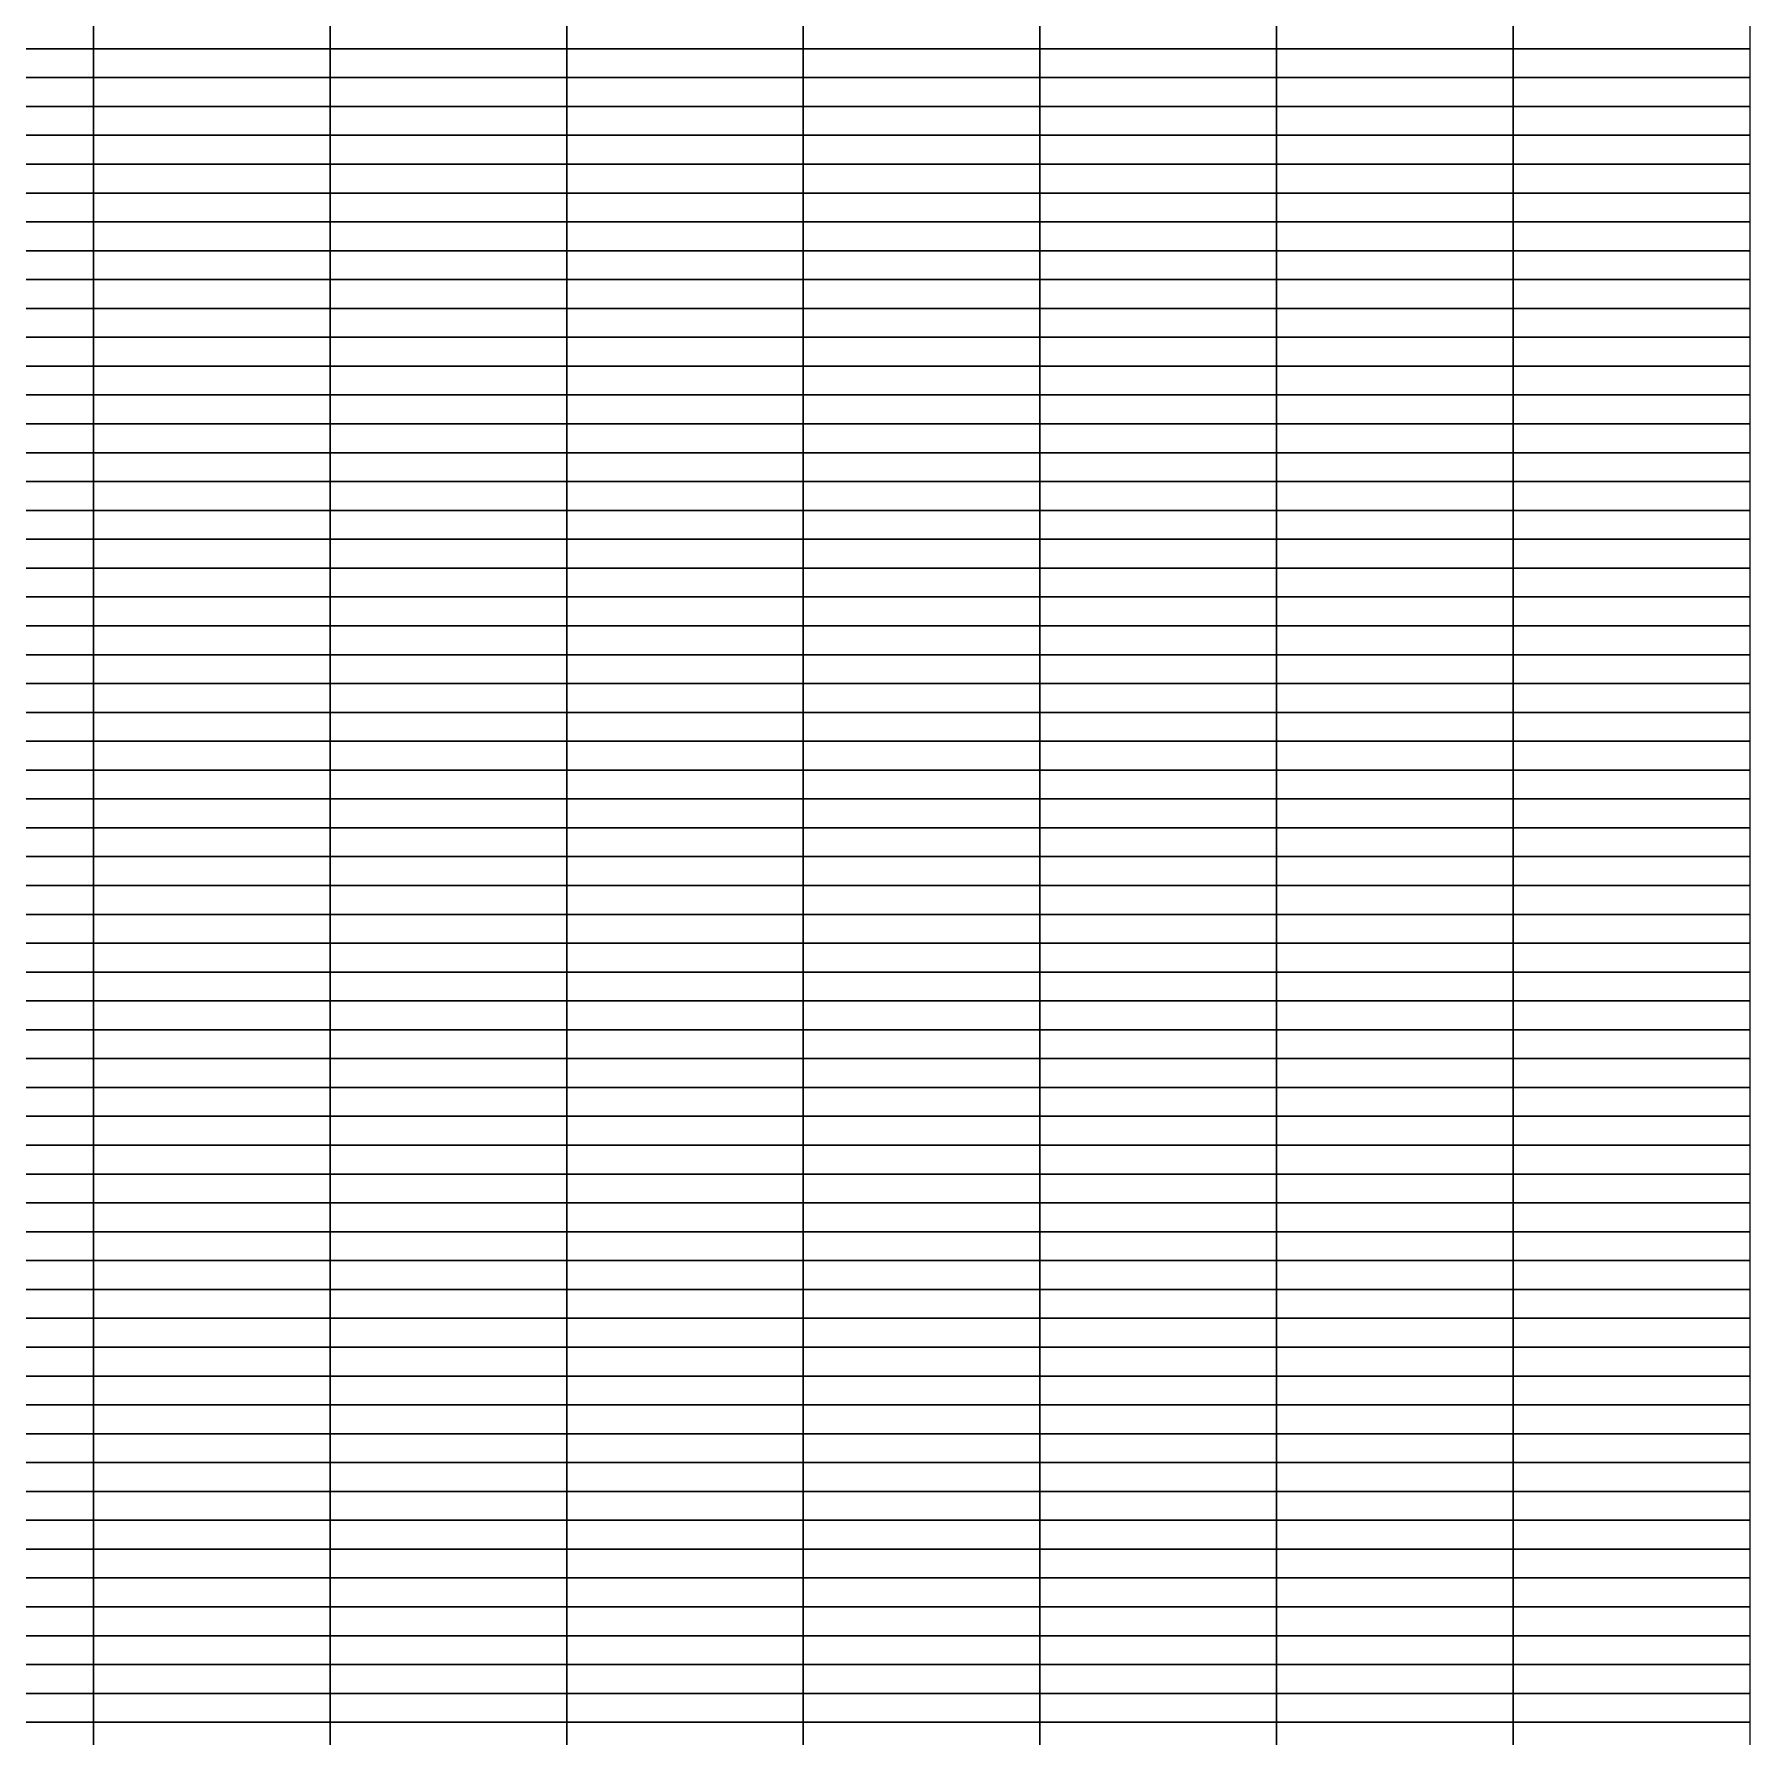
# Model space of a CAD drawing. Header units: metres. Extents: x 0 to 1189, y 5 to 4665.
# Drawn here: x 891.8 to 1189, y 3202.5 to 3497.5 of the extents above; entities that cross this region are included whole.
import ezdxf

# ---------------------------------------------------------------- set-up
doc = ezdxf.new("R2010")
doc.units = ezdxf.units.M

msp = doc.modelspace()

# ---------------------------------------------------------------- linework, layer by layer
for points in [[(902, 3495, 183.58), (861, 3495, 185.37), (861, 3500, 182.97), (902, 3500, 181.52)], [(943, 3495, 185.66), (902, 3495, 183.58), (902, 3500, 181.52), (943, 3500, 181.9)], [(984, 3495, 185.35), (943, 3495, 185.66), (943, 3500, 181.9), (984, 3500, 183.01)], [(1025, 3495, 185.13), (984, 3495, 185.35), (984, 3500, 183.01), (1025, 3500, 185.14)], [(1066, 3495, 185.98), (1025, 3495, 185.13), (1025, 3500, 185.14), (1066, 3500, 186.27)], [(1107, 3495, 185.92), (1066, 3495, 185.98), (1066, 3500, 186.27), (1107, 3500, 186.3)], [(1148, 3495, 186.54), (1107, 3495, 185.92), (1107, 3500, 186.3), (1148, 3500, 186.66)], [(1189, 3495, 186.9), (1148, 3495, 186.54), (1148, 3500, 186.66), (1189, 3500, 186.84)], [(902, 3490, 178.08), (861, 3490, 171.13), (861, 3495, 185.37), (902, 3495, 183.58)], [(943, 3490, 181.35), (902, 3490, 178.08), (902, 3495, 183.58), (943, 3495, 185.66)], [(984, 3490, 182.26), (943, 3490, 181.35), (943, 3495, 185.66), (984, 3495, 185.35)], [(1025, 3490, 184.59), (984, 3490, 182.26), (984, 3495, 185.35), (1025, 3495, 185.13)], [(1066, 3490, 185.52), (1025, 3490, 184.59), (1025, 3495, 185.13), (1066, 3495, 185.98)], [(1107, 3490, 185.54), (1066, 3490, 185.52), (1066, 3495, 185.98), (1107, 3495, 185.92)], [(1148, 3490, 186.29), (1107, 3490, 185.54), (1107, 3495, 185.92), (1148, 3495, 186.54)], [(1189, 3490, 186.68), (1148, 3490, 186.29), (1148, 3495, 186.54), (1189, 3495, 186.9)], [(902, 3485, 182.81), (861, 3485, 183.31), (861, 3490, 171.13), (902, 3490, 178.08)], [(943, 3485, 184.91), (902, 3485, 182.81), (902, 3490, 178.08), (943, 3490, 181.35)], [(984, 3485, 184.31), (943, 3485, 184.91), (943, 3490, 181.35), (984, 3490, 182.26)], [(1025, 3485, 184.56), (984, 3485, 184.31), (984, 3490, 182.26), (1025, 3490, 184.59)], [(1066, 3485, 185.38), (1025, 3485, 184.56), (1025, 3490, 184.59), (1066, 3490, 185.52)], [(1107, 3485, 185.36), (1066, 3485, 185.38), (1066, 3490, 185.52), (1107, 3490, 185.54)], [(1148, 3485, 186.27), (1107, 3485, 185.36), (1107, 3490, 185.54), (1148, 3490, 186.29)], [(1189, 3485, 186.66), (1148, 3485, 186.27), (1148, 3490, 186.29), (1189, 3490, 186.68)], [(902, 3480, 182.81), (861, 3480, 184.54), (861, 3485, 183.31), (902, 3485, 182.81)], [(943, 3480, 185.24), (902, 3480, 182.81), (902, 3485, 182.81), (943, 3485, 184.91)], [(984, 3480, 184.65), (943, 3480, 185.24), (943, 3485, 184.91), (984, 3485, 184.31)], [(1025, 3480, 184.1), (984, 3480, 184.65), (984, 3485, 184.31), (1025, 3485, 184.56)], [(1066, 3480, 185.13), (1025, 3480, 184.1), (1025, 3485, 184.56), (1066, 3485, 185.38)], [(1107, 3480, 185.15), (1066, 3480, 185.13), (1066, 3485, 185.38), (1107, 3485, 185.36)], [(1148, 3480, 186.34), (1107, 3480, 185.15), (1107, 3485, 185.36), (1148, 3485, 186.27)], [(1189, 3480, 186.81), (1148, 3480, 186.34), (1148, 3485, 186.27), (1189, 3485, 186.66)], [(902, 3475, 135.12), (861, 3475, 109.47), (861, 3480, 184.54), (902, 3480, 182.81)], [(943, 3475, 158.52), (902, 3475, 135.12), (902, 3480, 182.81), (943, 3480, 185.24)], [(984, 3475, 163.36), (943, 3475, 158.52), (943, 3480, 185.24), (984, 3480, 184.65)], [(1025, 3475, 170.78), (984, 3475, 163.36), (984, 3480, 184.65), (1025, 3480, 184.1)], [(1066, 3475, 174.84), (1025, 3475, 170.78), (1025, 3480, 184.1), (1066, 3480, 185.13)], [(1107, 3475, 177.13), (1066, 3475, 174.84), (1066, 3480, 185.13), (1107, 3480, 185.15)], [(1148, 3475, 182.03), (1107, 3475, 177.13), (1107, 3480, 185.15), (1148, 3480, 186.34)], [(1189, 3475, 186.15), (1148, 3475, 182.03), (1148, 3480, 186.34), (1189, 3480, 186.81)], [(902, 3470, 135.12), (861, 3470, 109.47), (861, 3475, 109.47), (902, 3475, 135.12)], [(943, 3470, 158.52), (902, 3470, 135.12), (902, 3475, 135.12), (943, 3475, 158.52)], [(984, 3470, 163.36), (943, 3470, 158.52), (943, 3475, 158.52), (984, 3475, 163.36)], [(1025, 3470, 170.78), (984, 3470, 163.36), (984, 3475, 163.36), (1025, 3475, 170.78)], [(1066, 3470, 174.84), (1025, 3470, 170.78), (1025, 3475, 170.78), (1066, 3475, 174.84)], [(1107, 3470, 177.13), (1066, 3470, 174.84), (1066, 3475, 174.84), (1107, 3475, 177.13)], [(1148, 3470, 182.03), (1107, 3470, 177.13), (1107, 3475, 177.13), (1148, 3475, 182.03)], [(1189, 3470, 186.15), (1148, 3470, 182.03), (1148, 3475, 182.03), (1189, 3475, 186.15)], [(902, 3465, 140.57), (861, 3465, 131.32), (861, 3470, 109.47), (902, 3470, 135.12)], [(943, 3465, 154.21), (902, 3465, 140.57), (902, 3470, 135.12), (943, 3470, 158.52)], [(984, 3465, 167.85), (943, 3465, 154.21), (943, 3470, 158.52), (984, 3470, 163.36)], [(1025, 3465, 173.5), (984, 3465, 167.85), (984, 3470, 163.36), (1025, 3470, 170.78)], [(1066, 3465, 176.79), (1025, 3465, 173.5), (1025, 3470, 170.78), (1066, 3470, 174.84)], [(1107, 3465, 180.3), (1066, 3465, 176.79), (1066, 3470, 174.84), (1107, 3470, 177.13)], [(1148, 3465, 181), (1107, 3465, 180.3), (1107, 3470, 177.13), (1148, 3470, 182.03)], [(1189, 3465, 185.28), (1148, 3465, 181), (1148, 3470, 182.03), (1189, 3470, 186.15)], [(902, 3460, 182.16), (861, 3460, 178.12), (861, 3465, 131.32), (902, 3465, 140.57)], [(943, 3460, 182.79), (902, 3460, 182.16), (902, 3465, 140.57), (943, 3465, 154.21)], [(984, 3460, 183.64), (943, 3460, 182.79), (943, 3465, 154.21), (984, 3465, 167.85)], [(1025, 3460, 185.71), (984, 3460, 183.64), (984, 3465, 167.85), (1025, 3465, 173.5)], [(1066, 3460, 186.26), (1025, 3460, 185.71), (1025, 3465, 173.5), (1066, 3465, 176.79)], [(1107, 3460, 186.46), (1066, 3460, 186.26), (1066, 3465, 176.79), (1107, 3465, 180.3)], [(1148, 3460, 186.58), (1107, 3460, 186.46), (1107, 3465, 180.3), (1148, 3465, 181)], [(1189, 3460, 186.61), (1148, 3460, 186.58), (1148, 3465, 181), (1189, 3465, 185.28)], [(902, 3455, 186.55), (861, 3455, 186.33), (861, 3460, 178.12), (902, 3460, 182.16)], [(943, 3455, 186.17), (902, 3455, 186.55), (902, 3460, 182.16), (943, 3460, 182.79)], [(984, 3455, 186.56), (943, 3455, 186.17), (943, 3460, 182.79), (984, 3460, 183.64)], [(1025, 3455, 186.89), (984, 3455, 186.56), (984, 3460, 183.64), (1025, 3460, 185.71)], [(1066, 3455, 186.97), (1025, 3455, 186.89), (1025, 3460, 185.71), (1066, 3460, 186.26)], [(1107, 3455, 186.97), (1066, 3455, 186.97), (1066, 3460, 186.26), (1107, 3460, 186.46)], [(1148, 3455, 186.98), (1107, 3455, 186.97), (1107, 3460, 186.46), (1148, 3460, 186.58)], [(1189, 3455, 186.93), (1148, 3455, 186.98), (1148, 3460, 186.58), (1189, 3460, 186.61)], [(902, 3450, 183.37), (861, 3450, 181.43), (861, 3455, 186.33), (902, 3455, 186.55)], [(943, 3450, 184.44), (902, 3450, 183.37), (902, 3455, 186.55), (943, 3455, 186.17)], [(984, 3450, 185.2), (943, 3450, 184.44), (943, 3455, 186.17), (984, 3455, 186.56)], [(1025, 3450, 185.71), (984, 3450, 185.2), (984, 3455, 186.56), (1025, 3455, 186.89)], [(1066, 3450, 186.07), (1025, 3450, 185.71), (1025, 3455, 186.89), (1066, 3455, 186.97)], [(1107, 3450, 186.32), (1066, 3450, 186.07), (1066, 3455, 186.97), (1107, 3455, 186.97)], [(1148, 3450, 186.48), (1107, 3450, 186.32), (1107, 3455, 186.97), (1148, 3455, 186.98)], [(1189, 3450, 186.53), (1148, 3450, 186.48), (1148, 3455, 186.98), (1189, 3455, 186.93)], [(902, 3445, 184.17), (861, 3445, 181.02), (861, 3450, 181.43), (902, 3450, 183.37)], [(943, 3445, 185.15), (902, 3445, 184.17), (902, 3450, 183.37), (943, 3450, 184.44)], [(984, 3445, 185.69), (943, 3445, 185.15), (943, 3450, 184.44), (984, 3450, 185.2)], [(1025, 3445, 186.06), (984, 3445, 185.69), (984, 3450, 185.2), (1025, 3450, 185.71)], [(1066, 3445, 186.33), (1025, 3445, 186.06), (1025, 3450, 185.71), (1066, 3450, 186.07)], [(1107, 3445, 186.5), (1066, 3445, 186.33), (1066, 3450, 186.07), (1107, 3450, 186.32)], [(1148, 3445, 186.62), (1107, 3445, 186.5), (1107, 3450, 186.32), (1148, 3450, 186.48)], [(1189, 3445, 186.65), (1148, 3445, 186.62), (1148, 3450, 186.48), (1189, 3450, 186.53)], [(902, 3440, 173.95), (861, 3440, 168.26), (861, 3445, 181.02), (902, 3445, 184.17)], [(943, 3440, 177.63), (902, 3440, 173.95), (902, 3445, 184.17), (943, 3445, 185.15)], [(984, 3440, 180.5), (943, 3440, 177.63), (943, 3445, 185.15), (984, 3445, 185.69)], [(1025, 3440, 182.32), (984, 3440, 180.5), (984, 3445, 185.69), (1025, 3445, 186.06)], [(1066, 3440, 183.63), (1025, 3440, 182.32), (1025, 3445, 186.06), (1066, 3445, 186.33)], [(1107, 3440, 184.51), (1066, 3440, 183.63), (1066, 3445, 186.33), (1107, 3445, 186.5)], [(1148, 3440, 185.09), (1107, 3440, 184.51), (1107, 3445, 186.5), (1148, 3445, 186.62)], [(1189, 3440, 185.38), (1148, 3440, 185.09), (1148, 3445, 186.62), (1189, 3445, 186.65)], [(902, 3435, 150.3), (861, 3435, 122.81), (861, 3440, 168.26), (902, 3440, 173.95)], [(943, 3435, 156.97), (902, 3435, 150.3), (902, 3440, 173.95), (943, 3440, 177.63)], [(984, 3435, 167.37), (943, 3435, 156.97), (943, 3440, 177.63), (984, 3440, 180.5)], [(1025, 3435, 175.47), (984, 3435, 167.37), (984, 3440, 180.5), (1025, 3440, 182.32)], [(1066, 3435, 181.26), (1025, 3435, 175.47), (1025, 3440, 182.32), (1066, 3440, 183.63)], [(1107, 3435, 183.25), (1066, 3435, 181.26), (1066, 3440, 183.63), (1107, 3440, 184.51)], [(1148, 3435, 184.88), (1107, 3435, 183.25), (1107, 3440, 184.51), (1148, 3440, 185.09)], [(1189, 3435, 185.31), (1148, 3435, 184.88), (1148, 3440, 185.09), (1189, 3440, 185.38)], [(902, 3430, 181.44), (861, 3430, 179.88), (861, 3435, 122.81), (902, 3435, 150.3)], [(943, 3430, 179.76), (902, 3430, 181.44), (902, 3435, 150.3), (943, 3435, 156.97)], [(984, 3430, 183.15), (943, 3430, 179.76), (943, 3435, 156.97), (984, 3435, 167.37)], [(1025, 3430, 185.88), (984, 3430, 183.15), (984, 3435, 167.37), (1025, 3435, 175.47)], [(1066, 3430, 186.64), (1025, 3430, 185.88), (1025, 3435, 175.47), (1066, 3435, 181.26)], [(1107, 3430, 186.76), (1066, 3430, 186.64), (1066, 3435, 181.26), (1107, 3435, 183.25)], [(1148, 3430, 186.83), (1107, 3430, 186.76), (1107, 3435, 183.25), (1148, 3435, 184.88)], [(1189, 3430, 186.86), (1148, 3430, 186.83), (1148, 3435, 184.88), (1189, 3435, 185.31)], [(902, 3425, 185.99), (861, 3425, 185.63), (861, 3430, 179.88), (902, 3430, 181.44)], [(943, 3425, 186.36), (902, 3425, 185.99), (902, 3430, 181.44), (943, 3430, 179.76)], [(984, 3425, 186.56), (943, 3425, 186.36), (943, 3430, 179.76), (984, 3430, 183.15)], [(1025, 3425, 186.66), (984, 3425, 186.56), (984, 3430, 183.15), (1025, 3430, 185.88)], [(1066, 3425, 186.74), (1025, 3425, 186.66), (1025, 3430, 185.88), (1066, 3430, 186.64)], [(1107, 3425, 186.81), (1066, 3425, 186.74), (1066, 3430, 186.64), (1107, 3430, 186.76)], [(1148, 3425, 186.88), (1107, 3425, 186.81), (1107, 3430, 186.76), (1148, 3430, 186.83)], [(1189, 3425, 186.9), (1148, 3425, 186.88), (1148, 3430, 186.83), (1189, 3430, 186.86)], [(902, 3420, 179.14), (861, 3420, 173.14), (861, 3425, 185.63), (902, 3425, 185.99)], [(943, 3420, 181.75), (902, 3420, 179.14), (902, 3425, 185.99), (943, 3425, 186.36)], [(984, 3420, 183.14), (943, 3420, 181.75), (943, 3425, 186.36), (984, 3425, 186.56)], [(1025, 3420, 185.98), (984, 3420, 183.14), (984, 3425, 186.56), (1025, 3425, 186.66)], [(1066, 3420, 186.65), (1025, 3420, 185.98), (1025, 3425, 186.66), (1066, 3425, 186.74)], [(1107, 3420, 186.74), (1066, 3420, 186.65), (1066, 3425, 186.74), (1107, 3425, 186.81)], [(1148, 3420, 186.8), (1107, 3420, 186.74), (1107, 3425, 186.81), (1148, 3425, 186.88)], [(1189, 3420, 186.83), (1148, 3420, 186.8), (1148, 3425, 186.88), (1189, 3425, 186.9)], [(902, 3415, 180.17), (861, 3415, 177.23), (861, 3420, 173.14), (902, 3420, 179.14)], [(943, 3415, 182.19), (902, 3415, 180.17), (902, 3420, 179.14), (943, 3420, 181.75)], [(984, 3415, 183.59), (943, 3415, 182.19), (943, 3420, 181.75), (984, 3420, 183.14)], [(1025, 3415, 184.55), (984, 3415, 183.59), (984, 3420, 183.14), (1025, 3420, 185.98)], [(1066, 3415, 185.24), (1025, 3415, 184.55), (1025, 3420, 185.98), (1066, 3420, 186.65)], [(1107, 3415, 185.7), (1066, 3415, 185.24), (1066, 3420, 186.65), (1107, 3420, 186.74)], [(1148, 3415, 186), (1107, 3415, 185.7), (1107, 3420, 186.74), (1148, 3420, 186.8)], [(1189, 3415, 186.16), (1148, 3415, 186), (1148, 3420, 186.8), (1189, 3420, 186.83)], [(902, 3410, 184.97), (861, 3410, 184.2), (861, 3415, 177.23), (902, 3415, 180.17)], [(943, 3410, 185.57), (902, 3410, 184.97), (902, 3415, 180.17), (943, 3415, 182.19)], [(984, 3410, 186.02), (943, 3410, 185.57), (943, 3415, 182.19), (984, 3415, 183.59)], [(1025, 3410, 186.28), (984, 3410, 186.02), (984, 3415, 183.59), (1025, 3415, 184.55)], [(1066, 3410, 186.49), (1025, 3410, 186.28), (1025, 3415, 184.55), (1066, 3415, 185.24)], [(1107, 3410, 186.63), (1066, 3410, 186.49), (1066, 3415, 185.24), (1107, 3415, 185.7)], [(1148, 3410, 186.72), (1107, 3410, 186.63), (1107, 3415, 185.7), (1148, 3415, 186)], [(1189, 3410, 186.76), (1148, 3410, 186.72), (1148, 3415, 186), (1189, 3415, 186.16)], [(902, 3405, 136.47), (861, 3405, 107.71), (861, 3410, 184.2), (902, 3410, 184.97)], [(943, 3405, 160.14), (902, 3405, 136.47), (902, 3410, 184.97), (943, 3410, 185.57)], [(984, 3405, 163.11), (943, 3405, 160.14), (943, 3410, 185.57), (984, 3410, 186.02)], [(1025, 3405, 172.08), (984, 3405, 163.11), (984, 3410, 186.02), (1025, 3410, 186.28)], [(1066, 3405, 175.28), (1025, 3405, 172.08), (1025, 3410, 186.28), (1066, 3410, 186.49)], [(1107, 3405, 177.6), (1066, 3405, 175.28), (1066, 3410, 186.49), (1107, 3410, 186.63)], [(1148, 3405, 181.81), (1107, 3405, 177.6), (1107, 3410, 186.63), (1148, 3410, 186.72)], [(1189, 3405, 185.02), (1148, 3405, 181.81), (1148, 3410, 186.72), (1189, 3410, 186.76)], [(902, 3400, 136.47), (861, 3400, 107.71), (861, 3405, 107.71), (902, 3405, 136.47)], [(943, 3400, 160.14), (902, 3400, 136.47), (902, 3405, 136.47), (943, 3405, 160.14)], [(984, 3400, 163.11), (943, 3400, 160.14), (943, 3405, 160.14), (984, 3405, 163.11)], [(1025, 3400, 172.08), (984, 3400, 163.11), (984, 3405, 163.11), (1025, 3405, 172.08)], [(1066, 3400, 175.28), (1025, 3400, 172.08), (1025, 3405, 172.08), (1066, 3405, 175.28)], [(1107, 3400, 177.6), (1066, 3400, 175.28), (1066, 3405, 175.28), (1107, 3405, 177.6)], [(1148, 3400, 181.81), (1107, 3400, 177.6), (1107, 3405, 177.6), (1148, 3405, 181.81)], [(1189, 3400, 185.02), (1148, 3400, 181.81), (1148, 3405, 181.81), (1189, 3405, 185.02)], [(902, 3395, 135.87), (861, 3395, 124.12), (861, 3400, 107.71), (902, 3400, 136.47)], [(943, 3395, 153.61), (902, 3395, 135.87), (902, 3400, 136.47), (943, 3400, 160.14)], [(984, 3395, 165.75), (943, 3395, 153.61), (943, 3400, 160.14), (984, 3400, 163.11)], [(1025, 3395, 172), (984, 3395, 165.75), (984, 3400, 163.11), (1025, 3400, 172.08)], [(1066, 3395, 176.5), (1025, 3395, 172), (1025, 3400, 172.08), (1066, 3400, 175.28)], [(1107, 3395, 179.73), (1066, 3395, 176.5), (1066, 3400, 175.28), (1107, 3400, 177.6)], [(1148, 3395, 180.7), (1107, 3395, 179.73), (1107, 3400, 177.6), (1148, 3400, 181.81)], [(1189, 3395, 185.12), (1148, 3395, 180.7), (1148, 3400, 181.81), (1189, 3400, 185.02)], [(902, 3390, 180.25), (861, 3390, 179.37), (861, 3395, 124.12), (902, 3395, 135.87)], [(943, 3390, 180.24), (902, 3390, 180.25), (902, 3395, 135.87), (943, 3395, 153.61)], [(984, 3390, 183.33), (943, 3390, 180.24), (943, 3395, 153.61), (984, 3395, 165.75)], [(1025, 3390, 184.2), (984, 3390, 183.33), (984, 3395, 165.75), (1025, 3395, 172)], [(1066, 3390, 184.09), (1025, 3390, 184.2), (1025, 3395, 172), (1066, 3395, 176.5)], [(1107, 3390, 185.28), (1066, 3390, 184.09), (1066, 3395, 176.5), (1107, 3395, 179.73)], [(1148, 3390, 186.27), (1107, 3390, 185.28), (1107, 3395, 179.73), (1148, 3395, 180.7)], [(1189, 3390, 186.54), (1148, 3390, 186.27), (1148, 3395, 180.7), (1189, 3395, 185.12)], [(902, 3385, 180.95), (861, 3385, 175.67), (861, 3390, 179.37), (902, 3390, 180.25)], [(943, 3385, 181.53), (902, 3385, 180.95), (902, 3390, 180.25), (943, 3390, 180.24)], [(984, 3385, 182.98), (943, 3385, 181.53), (943, 3390, 180.24), (984, 3390, 183.33)], [(1025, 3385, 185.2), (984, 3385, 182.98), (984, 3390, 183.33), (1025, 3390, 184.2)], [(1066, 3385, 185.97), (1025, 3385, 185.2), (1025, 3390, 184.2), (1066, 3390, 184.09)], [(1107, 3385, 186.21), (1066, 3385, 185.97), (1066, 3390, 184.09), (1107, 3390, 185.28)], [(1148, 3385, 186.41), (1107, 3385, 186.21), (1107, 3390, 185.28), (1148, 3390, 186.27)], [(1189, 3385, 186.58), (1148, 3385, 186.41), (1148, 3390, 186.27), (1189, 3390, 186.54)], [(902, 3380, 186.18), (861, 3380, 185.95), (861, 3385, 175.67), (902, 3385, 180.95)], [(943, 3380, 186.04), (902, 3380, 186.18), (902, 3385, 180.95), (943, 3385, 181.53)], [(984, 3380, 186.4), (943, 3380, 186.04), (943, 3385, 181.53), (984, 3385, 182.98)], [(1025, 3380, 186.71), (984, 3380, 186.4), (984, 3385, 182.98), (1025, 3385, 185.2)], [(1066, 3380, 186.8), (1025, 3380, 186.71), (1025, 3385, 185.2), (1066, 3385, 185.97)], [(1107, 3380, 186.85), (1066, 3380, 186.8), (1066, 3385, 185.97), (1107, 3385, 186.21)], [(1148, 3380, 186.89), (1107, 3380, 186.85), (1107, 3385, 186.21), (1148, 3385, 186.41)], [(1189, 3380, 186.91), (1148, 3380, 186.89), (1148, 3385, 186.41), (1189, 3385, 186.58)], [(902, 3375, 180.01), (861, 3375, 174.97), (861, 3380, 185.95), (902, 3380, 186.18)], [(943, 3375, 182.37), (902, 3375, 180.01), (902, 3380, 186.18), (943, 3380, 186.04)], [(984, 3375, 183.7), (943, 3375, 182.37), (943, 3380, 186.04), (984, 3380, 186.4)], [(1025, 3375, 184.1), (984, 3375, 183.7), (984, 3380, 186.4), (1025, 3380, 186.71)], [(1066, 3375, 184.06), (1025, 3375, 184.1), (1025, 3380, 186.71), (1066, 3380, 186.8)], [(1107, 3375, 185.27), (1066, 3375, 184.06), (1066, 3380, 186.8), (1107, 3380, 186.85)], [(1148, 3375, 186.21), (1107, 3375, 185.27), (1107, 3380, 186.85), (1148, 3380, 186.89)], [(1189, 3375, 186.53), (1148, 3375, 186.21), (1148, 3380, 186.89), (1189, 3380, 186.91)], [(902, 3370, 162.45), (861, 3370, 152.13), (861, 3375, 174.97), (902, 3375, 180.01)], [(943, 3370, 169.48), (902, 3370, 162.45), (902, 3375, 180.01), (943, 3375, 182.37)], [(984, 3370, 174.63), (943, 3370, 169.48), (943, 3375, 182.37), (984, 3375, 183.7)], [(1025, 3370, 178.14), (984, 3370, 174.63), (984, 3375, 183.7), (1025, 3375, 184.1)], [(1066, 3370, 180.63), (1025, 3370, 178.14), (1025, 3375, 184.1), (1066, 3375, 184.06)], [(1107, 3370, 182.3), (1066, 3370, 180.63), (1066, 3375, 184.06), (1107, 3375, 185.27)], [(1148, 3370, 183.39), (1107, 3370, 182.3), (1107, 3375, 185.27), (1148, 3375, 186.21)], [(1189, 3370, 183.96), (1148, 3370, 183.39), (1148, 3375, 186.21), (1189, 3375, 186.53)], [(902, 3365, 149.95), (861, 3365, 121.94), (861, 3370, 152.13), (902, 3370, 162.45)], [(943, 3365, 156.63), (902, 3365, 149.95), (902, 3370, 162.45), (943, 3370, 169.48)], [(984, 3365, 167.24), (943, 3365, 156.63), (943, 3370, 169.48), (984, 3370, 174.63)], [(1025, 3365, 175.47), (984, 3365, 167.24), (984, 3370, 174.63), (1025, 3370, 178.14)], [(1066, 3365, 181.11), (1025, 3365, 175.47), (1025, 3370, 178.14), (1066, 3370, 180.63)], [(1107, 3365, 183.17), (1066, 3365, 181.11), (1066, 3370, 180.63), (1107, 3370, 182.3)], [(1148, 3365, 184.75), (1107, 3365, 183.17), (1107, 3370, 182.3), (1148, 3370, 183.39)], [(1189, 3365, 185.18), (1148, 3365, 184.75), (1148, 3370, 183.39), (1189, 3370, 183.96)], [(902, 3360, 183.9), (861, 3360, 183.97), (861, 3365, 121.94), (902, 3365, 149.95)], [(943, 3360, 182.87), (902, 3360, 183.9), (902, 3365, 149.95), (943, 3365, 156.63)], [(984, 3360, 185.97), (943, 3360, 182.87), (943, 3365, 156.63), (984, 3365, 167.24)], [(1025, 3360, 186.21), (984, 3360, 185.97), (984, 3365, 167.24), (1025, 3365, 175.47)], [(1066, 3360, 186.92), (1025, 3360, 186.21), (1025, 3365, 175.47), (1066, 3365, 181.11)], [(1107, 3360, 186.94), (1066, 3360, 186.92), (1066, 3365, 181.11), (1107, 3365, 183.17)], [(1148, 3360, 186.95), (1107, 3360, 186.94), (1107, 3365, 183.17), (1148, 3365, 184.75)], [(1189, 3360, 186.96), (1148, 3360, 186.95), (1148, 3365, 184.75), (1189, 3365, 185.18)], [(902, 3355, 182.78), (861, 3355, 182.9), (861, 3360, 183.97), (902, 3360, 183.9)], [(943, 3355, 178.6), (902, 3355, 182.78), (902, 3360, 183.9), (943, 3360, 182.87)], [(984, 3355, 184.31), (943, 3355, 178.6), (943, 3360, 182.87), (984, 3360, 185.97)], [(1025, 3355, 186.15), (984, 3355, 184.31), (984, 3360, 185.97), (1025, 3360, 186.21)], [(1066, 3355, 186.67), (1025, 3355, 186.15), (1025, 3360, 186.21), (1066, 3360, 186.92)], [(1107, 3355, 186.75), (1066, 3355, 186.67), (1066, 3360, 186.92), (1107, 3360, 186.94)], [(1148, 3355, 186.8), (1107, 3355, 186.75), (1107, 3360, 186.94), (1148, 3360, 186.95)], [(1189, 3355, 186.83), (1148, 3355, 186.8), (1148, 3360, 186.95), (1189, 3360, 186.96)], [(902, 3350, 180.26), (861, 3350, 170.99), (861, 3355, 182.9), (902, 3355, 182.78)], [(943, 3350, 180.1), (902, 3350, 180.26), (902, 3355, 182.78), (943, 3355, 178.6)], [(984, 3350, 183.29), (943, 3350, 180.1), (943, 3355, 178.6), (984, 3355, 184.31)], [(1025, 3350, 186.18), (984, 3350, 183.29), (984, 3355, 184.31), (1025, 3355, 186.15)], [(1066, 3350, 186.79), (1025, 3350, 186.18), (1025, 3355, 186.15), (1066, 3355, 186.67)], [(1107, 3350, 186.84), (1066, 3350, 186.79), (1066, 3355, 186.67), (1107, 3355, 186.75)], [(1148, 3350, 186.88), (1107, 3350, 186.84), (1107, 3355, 186.75), (1148, 3355, 186.8)], [(1189, 3350, 186.9), (1148, 3350, 186.88), (1148, 3355, 186.8), (1189, 3355, 186.83)], [(902, 3345, 185.67), (861, 3345, 185.07), (861, 3350, 170.99), (902, 3350, 180.26)], [(943, 3345, 186.12), (902, 3345, 185.67), (902, 3350, 180.26), (943, 3350, 180.1)], [(984, 3345, 186.41), (943, 3345, 186.12), (943, 3350, 180.1), (984, 3350, 183.29)], [(1025, 3345, 186.58), (984, 3345, 186.41), (984, 3350, 183.29), (1025, 3350, 186.18)], [(1066, 3345, 186.69), (1025, 3345, 186.58), (1025, 3350, 186.18), (1066, 3350, 186.79)], [(1107, 3345, 186.77), (1066, 3345, 186.69), (1066, 3350, 186.79), (1107, 3350, 186.84)], [(1148, 3345, 186.83), (1107, 3345, 186.77), (1107, 3350, 186.84), (1148, 3350, 186.88)], [(1189, 3345, 186.85), (1148, 3345, 186.83), (1148, 3350, 186.88), (1189, 3350, 186.9)], [(902, 3340, 185.67), (861, 3340, 185.07), (861, 3345, 185.07), (902, 3345, 185.67)], [(943, 3340, 186.12), (902, 3340, 185.67), (902, 3345, 185.67), (943, 3345, 186.12)], [(984, 3340, 186.41), (943, 3340, 186.12), (943, 3345, 186.12), (984, 3345, 186.41)], [(1025, 3340, 186.58), (984, 3340, 186.41), (984, 3345, 186.41), (1025, 3345, 186.58)], [(1066, 3340, 186.69), (1025, 3340, 186.58), (1025, 3345, 186.58), (1066, 3345, 186.69)], [(1107, 3340, 186.77), (1066, 3340, 186.69), (1066, 3345, 186.69), (1107, 3345, 186.77)], [(1148, 3340, 186.83), (1107, 3340, 186.77), (1107, 3345, 186.77), (1148, 3345, 186.83)], [(1189, 3340, 186.85), (1148, 3340, 186.83), (1148, 3345, 186.83), (1189, 3345, 186.85)], [(902, 3335, 185.28), (861, 3335, 184.39), (861, 3340, 185.07), (902, 3340, 185.67)], [(943, 3335, 185.75), (902, 3335, 185.28), (902, 3340, 185.67), (943, 3340, 186.12)], [(984, 3335, 186.13), (943, 3335, 185.75), (943, 3340, 186.12), (984, 3340, 186.41)], [(1025, 3335, 186.37), (984, 3335, 186.13), (984, 3340, 186.41), (1025, 3340, 186.58)], [(1066, 3335, 186.56), (1025, 3335, 186.37), (1025, 3340, 186.58), (1066, 3340, 186.69)], [(1107, 3335, 186.67), (1066, 3335, 186.56), (1066, 3340, 186.69), (1107, 3340, 186.77)], [(1148, 3335, 186.75), (1107, 3335, 186.67), (1107, 3340, 186.77), (1148, 3340, 186.83)], [(1189, 3335, 186.79), (1148, 3335, 186.75), (1148, 3340, 186.83), (1189, 3340, 186.85)], [(902, 3330, 141.67), (861, 3330, 112.62), (861, 3335, 184.39), (902, 3335, 185.28)], [(943, 3330, 162.3), (902, 3330, 141.67), (902, 3335, 185.28), (943, 3335, 185.75)], [(984, 3330, 166.19), (943, 3330, 162.3), (943, 3335, 185.75), (984, 3335, 186.13)], [(1025, 3330, 173.8), (984, 3330, 166.19), (984, 3335, 186.13), (1025, 3335, 186.37)], [(1066, 3330, 177.14), (1025, 3330, 173.8), (1025, 3335, 186.37), (1066, 3335, 186.56)], [(1107, 3330, 180.13), (1066, 3330, 177.14), (1066, 3335, 186.56), (1107, 3335, 186.67)], [(1148, 3330, 182.99), (1107, 3330, 180.13), (1107, 3335, 186.67), (1148, 3335, 186.75)], [(1189, 3330, 185.62), (1148, 3330, 182.99), (1148, 3335, 186.75), (1189, 3335, 186.79)], [(902, 3325, 134.65), (861, 3325, 131.57), (861, 3330, 112.62), (902, 3330, 141.67)], [(943, 3325, 149.52), (902, 3325, 134.65), (902, 3330, 141.67), (943, 3330, 162.3)], [(984, 3325, 164.65), (943, 3325, 149.52), (943, 3330, 162.3), (984, 3330, 166.19)], [(1025, 3325, 171.66), (984, 3325, 164.65), (984, 3330, 166.19), (1025, 3330, 173.8)], [(1066, 3325, 174.45), (1025, 3325, 171.66), (1025, 3330, 173.8), (1066, 3330, 177.14)], [(1107, 3325, 177.29), (1066, 3325, 174.45), (1066, 3330, 177.14), (1107, 3330, 180.13)], [(1148, 3325, 180.04), (1107, 3325, 177.29), (1107, 3330, 180.13), (1148, 3330, 182.99)], [(1189, 3325, 185.21), (1148, 3325, 180.04), (1148, 3330, 182.99), (1189, 3330, 185.62)], [(902, 3320, 182.93), (861, 3320, 180.5), (861, 3325, 131.57), (902, 3325, 134.65)], [(943, 3320, 184.33), (902, 3320, 182.93), (902, 3325, 134.65), (943, 3325, 149.52)], [(984, 3320, 185.12), (943, 3320, 184.33), (943, 3325, 149.52), (984, 3325, 164.65)], [(1025, 3320, 185.64), (984, 3320, 185.12), (984, 3325, 164.65), (1025, 3325, 171.66)], [(1066, 3320, 186.02), (1025, 3320, 185.64), (1025, 3325, 171.66), (1066, 3325, 174.45)], [(1107, 3320, 186.28), (1066, 3320, 186.02), (1066, 3325, 174.45), (1107, 3325, 177.29)], [(1148, 3320, 186.45), (1107, 3320, 186.28), (1107, 3325, 177.29), (1148, 3325, 180.04)], [(1189, 3320, 186.53), (1148, 3320, 186.45), (1148, 3325, 180.04), (1189, 3325, 185.21)], [(902, 3315, 183.45), (861, 3315, 179.82), (861, 3320, 180.5), (902, 3320, 182.93)], [(943, 3315, 181.11), (902, 3315, 183.45), (902, 3320, 182.93), (943, 3320, 184.33)], [(984, 3315, 183.72), (943, 3315, 181.11), (943, 3320, 184.33), (984, 3320, 185.12)], [(1025, 3315, 186.38), (984, 3315, 183.72), (984, 3320, 185.12), (1025, 3320, 185.64)], [(1066, 3315, 186.82), (1025, 3315, 186.38), (1025, 3320, 185.64), (1066, 3320, 186.02)], [(1107, 3315, 186.87), (1066, 3315, 186.82), (1066, 3320, 186.02), (1107, 3320, 186.28)], [(1148, 3315, 186.9), (1107, 3315, 186.87), (1107, 3320, 186.28), (1148, 3320, 186.45)], [(1189, 3315, 186.92), (1148, 3315, 186.9), (1148, 3320, 186.45), (1189, 3320, 186.53)], [(902, 3310, 185.27), (861, 3310, 184.83), (861, 3315, 179.82), (902, 3315, 183.45)], [(943, 3310, 185.58), (902, 3310, 185.27), (902, 3315, 183.45), (943, 3315, 181.11)], [(984, 3310, 186.1), (943, 3310, 185.58), (943, 3315, 181.11), (984, 3315, 183.72)], [(1025, 3310, 186.4), (984, 3310, 186.1), (984, 3315, 183.72), (1025, 3315, 186.38)], [(1066, 3310, 186.57), (1025, 3310, 186.4), (1025, 3315, 186.38), (1066, 3315, 186.82)], [(1107, 3310, 186.68), (1066, 3310, 186.57), (1066, 3315, 186.82), (1107, 3315, 186.87)], [(1148, 3310, 186.76), (1107, 3310, 186.68), (1107, 3315, 186.87), (1148, 3315, 186.9)], [(1189, 3310, 186.79), (1148, 3310, 186.76), (1148, 3315, 186.9), (1189, 3315, 186.92)], [(902, 3305, 183.45), (861, 3305, 181.88), (861, 3310, 184.83), (902, 3310, 185.27)], [(943, 3305, 184.48), (902, 3305, 183.45), (902, 3310, 185.27), (943, 3310, 185.58)], [(984, 3305, 185.23), (943, 3305, 184.48), (943, 3310, 185.58), (984, 3310, 186.1)], [(1025, 3305, 185.72), (984, 3305, 185.23), (984, 3310, 186.1), (1025, 3310, 186.4)], [(1066, 3305, 186.08), (1025, 3305, 185.72), (1025, 3310, 186.4), (1066, 3310, 186.57)], [(1107, 3305, 186.32), (1066, 3305, 186.08), (1066, 3310, 186.57), (1107, 3310, 186.68)], [(1148, 3305, 186.48), (1107, 3305, 186.32), (1107, 3310, 186.68), (1148, 3310, 186.76)], [(1189, 3305, 186.56), (1148, 3305, 186.48), (1148, 3310, 186.76), (1189, 3310, 186.79)], [(902, 3300, 181.13), (861, 3300, 177.68), (861, 3305, 181.88), (902, 3305, 183.45)], [(943, 3300, 182.87), (902, 3300, 181.13), (902, 3305, 183.45), (943, 3305, 184.48)], [(984, 3300, 184.07), (943, 3300, 182.87), (943, 3305, 184.48), (984, 3305, 185.23)], [(1025, 3300, 184.91), (984, 3300, 184.07), (984, 3305, 185.23), (1025, 3305, 185.72)], [(1066, 3300, 185.48), (1025, 3300, 184.91), (1025, 3305, 185.72), (1066, 3305, 186.08)], [(1107, 3300, 185.88), (1066, 3300, 185.48), (1066, 3305, 186.08), (1107, 3305, 186.32)], [(1148, 3300, 186.14), (1107, 3300, 185.88), (1107, 3305, 186.32), (1148, 3305, 186.48)], [(1189, 3300, 186.28), (1148, 3300, 186.14), (1148, 3305, 186.48), (1189, 3305, 186.56)], [(902, 3295, 168.99), (861, 3295, 161.39), (861, 3300, 177.68), (902, 3300, 181.13)], [(943, 3295, 174), (902, 3295, 168.99), (902, 3300, 181.13), (943, 3300, 182.87)], [(984, 3295, 177.78), (943, 3295, 174), (943, 3300, 182.87), (984, 3300, 184.07)], [(1025, 3295, 180.37), (984, 3295, 177.78), (984, 3300, 184.07), (1025, 3300, 184.91)], [(1066, 3295, 182.24), (1025, 3295, 180.37), (1025, 3300, 184.91), (1066, 3300, 185.48)], [(1107, 3295, 183.49), (1066, 3295, 182.24), (1066, 3300, 185.48), (1107, 3300, 185.88)], [(1148, 3295, 184.3), (1107, 3295, 183.49), (1107, 3300, 185.88), (1148, 3300, 186.14)], [(1189, 3295, 184.72), (1148, 3295, 184.3), (1148, 3300, 186.14), (1189, 3300, 186.28)], [(902, 3290, 185.25), (861, 3290, 185.51), (861, 3295, 161.39), (902, 3295, 168.99)], [(943, 3290, 185.81), (902, 3290, 185.25), (902, 3295, 168.99), (943, 3295, 174)], [(984, 3290, 186.64), (943, 3290, 185.81), (943, 3295, 174), (984, 3295, 177.78)], [(1025, 3290, 186.78), (984, 3290, 186.64), (984, 3295, 177.78), (1025, 3295, 180.37)], [(1066, 3290, 186.86), (1025, 3290, 186.78), (1025, 3295, 180.37), (1066, 3295, 182.24)], [(1107, 3290, 186.92), (1066, 3290, 186.86), (1066, 3295, 182.24), (1107, 3295, 183.49)], [(1148, 3290, 186.94), (1107, 3290, 186.92), (1107, 3295, 183.49), (1148, 3295, 184.3)], [(1189, 3290, 186.95), (1148, 3290, 186.94), (1148, 3295, 184.3), (1189, 3295, 184.72)], [(902, 3285, 181.06), (861, 3285, 181.38), (861, 3290, 185.51), (902, 3290, 185.25)], [(943, 3285, 181.13), (902, 3285, 181.06), (902, 3290, 185.25), (943, 3290, 185.81)], [(984, 3285, 182.89), (943, 3285, 181.13), (943, 3290, 185.81), (984, 3290, 186.64)], [(1025, 3285, 185.77), (984, 3285, 182.89), (984, 3290, 186.64), (1025, 3290, 186.78)], [(1066, 3285, 186.61), (1025, 3285, 185.77), (1025, 3290, 186.78), (1066, 3290, 186.86)], [(1107, 3285, 186.73), (1066, 3285, 186.61), (1066, 3290, 186.86), (1107, 3290, 186.92)], [(1148, 3285, 186.79), (1107, 3285, 186.73), (1107, 3290, 186.92), (1148, 3290, 186.94)], [(1189, 3285, 186.83), (1148, 3285, 186.79), (1148, 3290, 186.94), (1189, 3290, 186.95)], [(902, 3280, 181.06), (861, 3280, 181.38), (861, 3285, 181.38), (902, 3285, 181.06)], [(943, 3280, 181.13), (902, 3280, 181.06), (902, 3285, 181.06), (943, 3285, 181.13)], [(984, 3280, 182.89), (943, 3280, 181.13), (943, 3285, 181.13), (984, 3285, 182.89)], [(1025, 3280, 185.77), (984, 3280, 182.89), (984, 3285, 182.89), (1025, 3285, 185.77)], [(1066, 3280, 186.61), (1025, 3280, 185.77), (1025, 3285, 185.77), (1066, 3285, 186.61)], [(1107, 3280, 186.73), (1066, 3280, 186.61), (1066, 3285, 186.61), (1107, 3285, 186.73)], [(1148, 3280, 186.79), (1107, 3280, 186.73), (1107, 3285, 186.73), (1148, 3285, 186.79)], [(1189, 3280, 186.83), (1148, 3280, 186.79), (1148, 3285, 186.79), (1189, 3285, 186.83)], [(902, 3275, 180.01), (861, 3275, 173.73), (861, 3280, 181.38), (902, 3280, 181.06)], [(943, 3275, 180.17), (902, 3275, 180.01), (902, 3280, 181.06), (943, 3280, 181.13)], [(984, 3275, 182.34), (943, 3275, 180.17), (943, 3280, 181.13), (984, 3280, 182.89)], [(1025, 3275, 185.53), (984, 3275, 182.34), (984, 3280, 182.89), (1025, 3280, 185.77)], [(1066, 3275, 186.51), (1025, 3275, 185.53), (1025, 3280, 185.77), (1066, 3280, 186.61)], [(1107, 3275, 186.59), (1066, 3275, 186.51), (1066, 3280, 186.61), (1107, 3280, 186.73)], [(1148, 3275, 186.73), (1107, 3275, 186.59), (1107, 3280, 186.73), (1148, 3280, 186.79)], [(1189, 3275, 186.77), (1148, 3275, 186.73), (1148, 3280, 186.79), (1189, 3280, 186.83)], [(902, 3270, 179.37), (861, 3270, 176.17), (861, 3275, 173.73), (902, 3275, 180.01)], [(943, 3270, 181.69), (902, 3270, 179.37), (902, 3275, 180.01), (943, 3275, 180.17)], [(984, 3270, 183.22), (943, 3270, 181.69), (943, 3275, 180.17), (984, 3275, 182.34)], [(1025, 3270, 184.38), (984, 3270, 183.22), (984, 3275, 182.34), (1025, 3275, 185.53)], [(1066, 3270, 185.05), (1025, 3270, 184.38), (1025, 3275, 185.53), (1066, 3275, 186.51)], [(1107, 3270, 185.58), (1066, 3270, 185.05), (1066, 3275, 186.51), (1107, 3275, 186.59)], [(1148, 3270, 185.91), (1107, 3270, 185.58), (1107, 3275, 186.59), (1148, 3275, 186.73)], [(1189, 3270, 186.08), (1148, 3270, 185.91), (1148, 3275, 186.73), (1189, 3275, 186.77)], [(902, 3265, 181.63), (861, 3265, 174.43), (861, 3270, 176.17), (902, 3270, 179.37)], [(943, 3265, 185.52), (902, 3265, 181.63), (902, 3270, 179.37), (943, 3270, 181.69)], [(984, 3265, 186.25), (943, 3265, 185.52), (943, 3270, 181.69), (984, 3270, 183.22)], [(1025, 3265, 186.73), (984, 3265, 186.25), (984, 3270, 183.22), (1025, 3270, 184.38)], [(1066, 3265, 186.79), (1025, 3265, 186.73), (1025, 3270, 184.38), (1066, 3270, 185.05)], [(1107, 3265, 186.89), (1066, 3265, 186.79), (1066, 3270, 185.05), (1107, 3270, 185.58)], [(1148, 3265, 186.95), (1107, 3265, 186.89), (1107, 3270, 185.58), (1148, 3270, 185.91)], [(1189, 3265, 186.96), (1148, 3265, 186.95), (1148, 3270, 185.91), (1189, 3270, 186.08)], [(902, 3260, 141.73), (861, 3260, 114.71), (861, 3265, 174.43), (902, 3265, 181.63)], [(943, 3260, 162.62), (902, 3260, 141.73), (902, 3265, 181.63), (943, 3265, 185.52)], [(984, 3260, 169.43), (943, 3260, 162.62), (943, 3265, 185.52), (984, 3265, 186.25)], [(1025, 3260, 175.01), (984, 3260, 169.43), (984, 3265, 186.25), (1025, 3265, 186.73)], [(1066, 3260, 178.91), (1025, 3260, 175.01), (1025, 3265, 186.73), (1066, 3265, 186.79)], [(1107, 3260, 181.26), (1066, 3260, 178.91), (1066, 3265, 186.79), (1107, 3265, 186.89)], [(1148, 3260, 183.09), (1107, 3260, 181.26), (1107, 3265, 186.89), (1148, 3265, 186.95)], [(1189, 3260, 185), (1148, 3260, 183.09), (1148, 3265, 186.95), (1189, 3265, 186.96)], [(902, 3255, 126.87), (861, 3255, 110.6), (861, 3260, 114.71), (902, 3260, 141.73)], [(943, 3255, 148.12), (902, 3255, 126.87), (902, 3260, 141.73), (943, 3260, 162.62)], [(984, 3255, 159.88), (943, 3255, 148.12), (943, 3260, 162.62), (984, 3260, 169.43)], [(1025, 3255, 167.87), (984, 3255, 159.88), (984, 3260, 169.43), (1025, 3260, 175.01)], [(1066, 3255, 173.03), (1025, 3255, 167.87), (1025, 3260, 175.01), (1066, 3260, 178.91)], [(1107, 3255, 176.38), (1066, 3255, 173.03), (1066, 3260, 178.91), (1107, 3260, 181.26)], [(1148, 3255, 180.23), (1107, 3255, 176.38), (1107, 3260, 181.26), (1148, 3260, 183.09)], [(1189, 3255, 185.41), (1148, 3255, 180.23), (1148, 3260, 183.09), (1189, 3260, 185)], [(902, 3250, 177.38), (861, 3250, 174.79), (861, 3255, 110.6), (902, 3255, 126.87)], [(943, 3250, 179.3), (902, 3250, 177.38), (902, 3255, 126.87), (943, 3255, 148.12)], [(984, 3250, 175.81), (943, 3250, 179.3), (943, 3255, 148.12), (984, 3255, 159.88)], [(1025, 3250, 178.57), (984, 3250, 175.81), (984, 3255, 159.88), (1025, 3255, 167.87)], [(1066, 3250, 182.67), (1025, 3250, 178.57), (1025, 3255, 167.87), (1066, 3255, 173.03)], [(1107, 3250, 185.07), (1066, 3250, 182.67), (1066, 3255, 173.03), (1107, 3255, 176.38)], [(1148, 3250, 185.64), (1107, 3250, 185.07), (1107, 3255, 176.38), (1148, 3255, 180.23)], [(1189, 3250, 185.93), (1148, 3250, 185.64), (1148, 3255, 180.23), (1189, 3255, 185.41)], [(902, 3245, 174.02), (861, 3245, 171.14), (861, 3250, 174.79), (902, 3250, 177.38)], [(943, 3245, 180.05), (902, 3245, 174.02), (902, 3250, 177.38), (943, 3250, 179.3)], [(984, 3245, 176.58), (943, 3245, 180.05), (943, 3250, 179.3), (984, 3250, 175.81)], [(1025, 3245, 180.07), (984, 3245, 176.58), (984, 3250, 175.81), (1025, 3250, 178.57)], [(1066, 3245, 182.89), (1025, 3245, 180.07), (1025, 3250, 178.57), (1066, 3250, 182.67)], [(1107, 3245, 184.86), (1066, 3245, 182.89), (1066, 3250, 182.67), (1107, 3250, 185.07)], [(1148, 3245, 185.61), (1107, 3245, 184.86), (1107, 3250, 185.07), (1148, 3250, 185.64)], [(1189, 3245, 185.99), (1148, 3245, 185.61), (1148, 3250, 185.64), (1189, 3250, 185.93)], [(902, 3240, 180.52), (861, 3240, 181.5), (861, 3245, 171.14), (902, 3245, 174.02)], [(943, 3240, 184.67), (902, 3240, 180.52), (902, 3245, 174.02), (943, 3245, 180.05)], [(984, 3240, 183.99), (943, 3240, 184.67), (943, 3245, 180.05), (984, 3245, 176.58)], [(1025, 3240, 185.33), (984, 3240, 183.99), (984, 3245, 176.58), (1025, 3245, 180.07)], [(1066, 3240, 186.16), (1025, 3240, 185.33), (1025, 3245, 180.07), (1066, 3245, 182.89)], [(1107, 3240, 186.31), (1066, 3240, 186.16), (1066, 3245, 182.89), (1107, 3245, 184.86)], [(1148, 3240, 186.5), (1107, 3240, 186.31), (1107, 3245, 184.86), (1148, 3245, 185.61)], [(1189, 3240, 186.61), (1148, 3240, 186.5), (1148, 3245, 185.61), (1189, 3245, 185.99)], [(902, 3235, 179.15), (861, 3235, 174.78), (861, 3240, 181.5), (902, 3240, 180.52)], [(943, 3235, 182.57), (902, 3235, 179.15), (902, 3240, 180.52), (943, 3240, 184.67)], [(984, 3235, 182.74), (943, 3235, 182.57), (943, 3240, 184.67), (984, 3240, 183.99)], [(1025, 3235, 184.25), (984, 3235, 182.74), (984, 3240, 183.99), (1025, 3240, 185.33)], [(1066, 3235, 185.28), (1025, 3235, 184.25), (1025, 3240, 185.33), (1066, 3240, 186.16)], [(1107, 3235, 185.68), (1066, 3235, 185.28), (1066, 3240, 186.16), (1107, 3240, 186.31)], [(1148, 3235, 186.04), (1107, 3235, 185.68), (1107, 3240, 186.31), (1148, 3240, 186.5)], [(1189, 3235, 186.2), (1148, 3235, 186.04), (1148, 3240, 186.5), (1189, 3240, 186.61)], [(902, 3230, 179.8), (861, 3230, 173.74), (861, 3235, 174.78), (902, 3235, 179.15)], [(943, 3230, 181.98), (902, 3230, 179.8), (902, 3235, 179.15), (943, 3235, 182.57)], [(984, 3230, 182.87), (943, 3230, 181.98), (943, 3235, 182.57), (984, 3235, 182.74)], [(1025, 3230, 183.74), (984, 3230, 182.87), (984, 3235, 182.74), (1025, 3235, 184.25)], [(1066, 3230, 184.04), (1025, 3230, 183.74), (1025, 3235, 184.25), (1066, 3235, 185.28)], [(1107, 3230, 185.23), (1066, 3230, 184.04), (1066, 3235, 185.28), (1107, 3235, 185.68)], [(1148, 3230, 186.14), (1107, 3230, 185.23), (1107, 3235, 185.68), (1148, 3235, 186.04)], [(1189, 3230, 186.46), (1148, 3230, 186.14), (1148, 3235, 186.04), (1189, 3235, 186.2)], [(902, 3225, 181.35), (861, 3225, 178.9), (861, 3230, 173.74), (902, 3230, 179.8)], [(943, 3225, 183.15), (902, 3225, 181.35), (902, 3230, 179.8), (943, 3230, 181.98)], [(984, 3225, 184.14), (943, 3225, 183.15), (943, 3230, 181.98), (984, 3230, 182.87)], [(1025, 3225, 185.02), (984, 3225, 184.14), (984, 3230, 182.87), (1025, 3230, 183.74)], [(1066, 3225, 185.64), (1025, 3225, 185.02), (1025, 3230, 183.74), (1066, 3230, 184.04)], [(1107, 3225, 185.98), (1066, 3225, 185.64), (1066, 3230, 184.04), (1107, 3230, 185.23)], [(1148, 3225, 186.22), (1107, 3225, 185.98), (1107, 3230, 185.23), (1148, 3230, 186.14)], [(1189, 3225, 186.34), (1148, 3225, 186.22), (1148, 3230, 186.14), (1189, 3230, 186.46)], [(902, 3220, 151.96), (861, 3220, 123.55), (861, 3225, 178.9), (902, 3225, 181.35)], [(943, 3220, 157.65), (902, 3220, 151.96), (902, 3225, 181.35), (943, 3225, 183.15)], [(984, 3220, 167.89), (943, 3220, 157.65), (943, 3225, 183.15), (984, 3225, 184.14)], [(1025, 3220, 176.14), (984, 3220, 167.89), (984, 3225, 184.14), (1025, 3225, 185.02)], [(1066, 3220, 181.98), (1025, 3220, 176.14), (1025, 3225, 185.02), (1066, 3225, 185.64)], [(1107, 3220, 183.85), (1066, 3220, 181.98), (1066, 3225, 185.64), (1107, 3225, 185.98)], [(1148, 3220, 186.27), (1107, 3220, 183.85), (1107, 3225, 185.98), (1148, 3225, 186.22)], [(1189, 3220, 186.93), (1148, 3220, 186.27), (1148, 3225, 186.22), (1189, 3225, 186.34)], [(902, 3215, 185.86), (861, 3215, 185.75), (861, 3220, 123.55), (902, 3220, 151.96)], [(943, 3215, 186.26), (902, 3215, 185.86), (902, 3220, 151.96), (943, 3220, 157.65)], [(984, 3215, 186.77), (943, 3215, 186.26), (943, 3220, 157.65), (984, 3220, 167.89)], [(1025, 3215, 186.84), (984, 3215, 186.77), (984, 3220, 167.89), (1025, 3220, 176.14)], [(1066, 3215, 186.89), (1025, 3215, 186.84), (1025, 3220, 176.14), (1066, 3220, 181.98)], [(1107, 3215, 186.91), (1066, 3215, 186.89), (1066, 3220, 181.98), (1107, 3220, 183.85)], [(1148, 3215, 186.94), (1107, 3215, 186.91), (1107, 3220, 183.85), (1148, 3220, 186.27)], [(1189, 3215, 186.93), (1148, 3215, 186.94), (1148, 3220, 186.27), (1189, 3220, 186.93)], [(902, 3210, 185.86), (861, 3210, 185.75), (861, 3215, 185.75), (902, 3215, 185.86)], [(943, 3210, 186.26), (902, 3210, 185.86), (902, 3215, 185.86), (943, 3215, 186.26)], [(984, 3210, 186.77), (943, 3210, 186.26), (943, 3215, 186.26), (984, 3215, 186.77)], [(1025, 3210, 186.84), (984, 3210, 186.77), (984, 3215, 186.77), (1025, 3215, 186.84)], [(1066, 3210, 186.89), (1025, 3210, 186.84), (1025, 3215, 186.84), (1066, 3215, 186.89)], [(1107, 3210, 186.91), (1066, 3210, 186.89), (1066, 3215, 186.89), (1107, 3215, 186.91)], [(1148, 3210, 186.94), (1107, 3210, 186.91), (1107, 3215, 186.91), (1148, 3215, 186.94)], [(1189, 3210, 186.93), (1148, 3210, 186.94), (1148, 3215, 186.94), (1189, 3215, 186.93)], [(902, 3205, 178.59), (861, 3205, 171.85), (861, 3210, 185.75), (902, 3210, 185.86)], [(943, 3205, 181.15), (902, 3205, 178.59), (902, 3210, 185.86), (943, 3210, 186.26)], [(984, 3205, 184.1), (943, 3205, 181.15), (943, 3210, 186.26), (984, 3210, 186.77)], [(1025, 3205, 185.94), (984, 3205, 184.1), (984, 3210, 186.77), (1025, 3210, 186.84)], [(1066, 3205, 186.51), (1025, 3205, 185.94), (1025, 3210, 186.84), (1066, 3210, 186.89)], [(1107, 3205, 186.34), (1066, 3205, 186.51), (1066, 3210, 186.89), (1107, 3210, 186.91)], [(1148, 3205, 186.87), (1107, 3205, 186.34), (1107, 3210, 186.91), (1148, 3210, 186.94)], [(1189, 3205, 186.96), (1148, 3205, 186.87), (1148, 3210, 186.94), (1189, 3210, 186.93)], [(902, 3200, 184.78), (861, 3200, 185.39), (861, 3205, 171.85), (902, 3205, 178.59)], [(943, 3200, 186.16), (902, 3200, 184.78), (902, 3205, 178.59), (943, 3205, 181.15)], [(984, 3200, 186.12), (943, 3200, 186.16), (943, 3205, 181.15), (984, 3205, 184.1)], [(1025, 3200, 186.16), (984, 3200, 186.12), (984, 3205, 184.1), (1025, 3205, 185.94)], [(1066, 3200, 186.43), (1025, 3200, 186.16), (1025, 3205, 185.94), (1066, 3205, 186.51)], [(1107, 3200, 186.4), (1066, 3200, 186.43), (1066, 3205, 186.51), (1107, 3205, 186.34)], [(1148, 3200, 186.85), (1107, 3200, 186.4), (1107, 3205, 186.34), (1148, 3205, 186.87)], [(1189, 3200, 186.93), (1148, 3200, 186.85), (1148, 3205, 186.87), (1189, 3205, 186.96)]]:
    msp.add_3dface(points)

doc.saveas('drawing.dxf')
